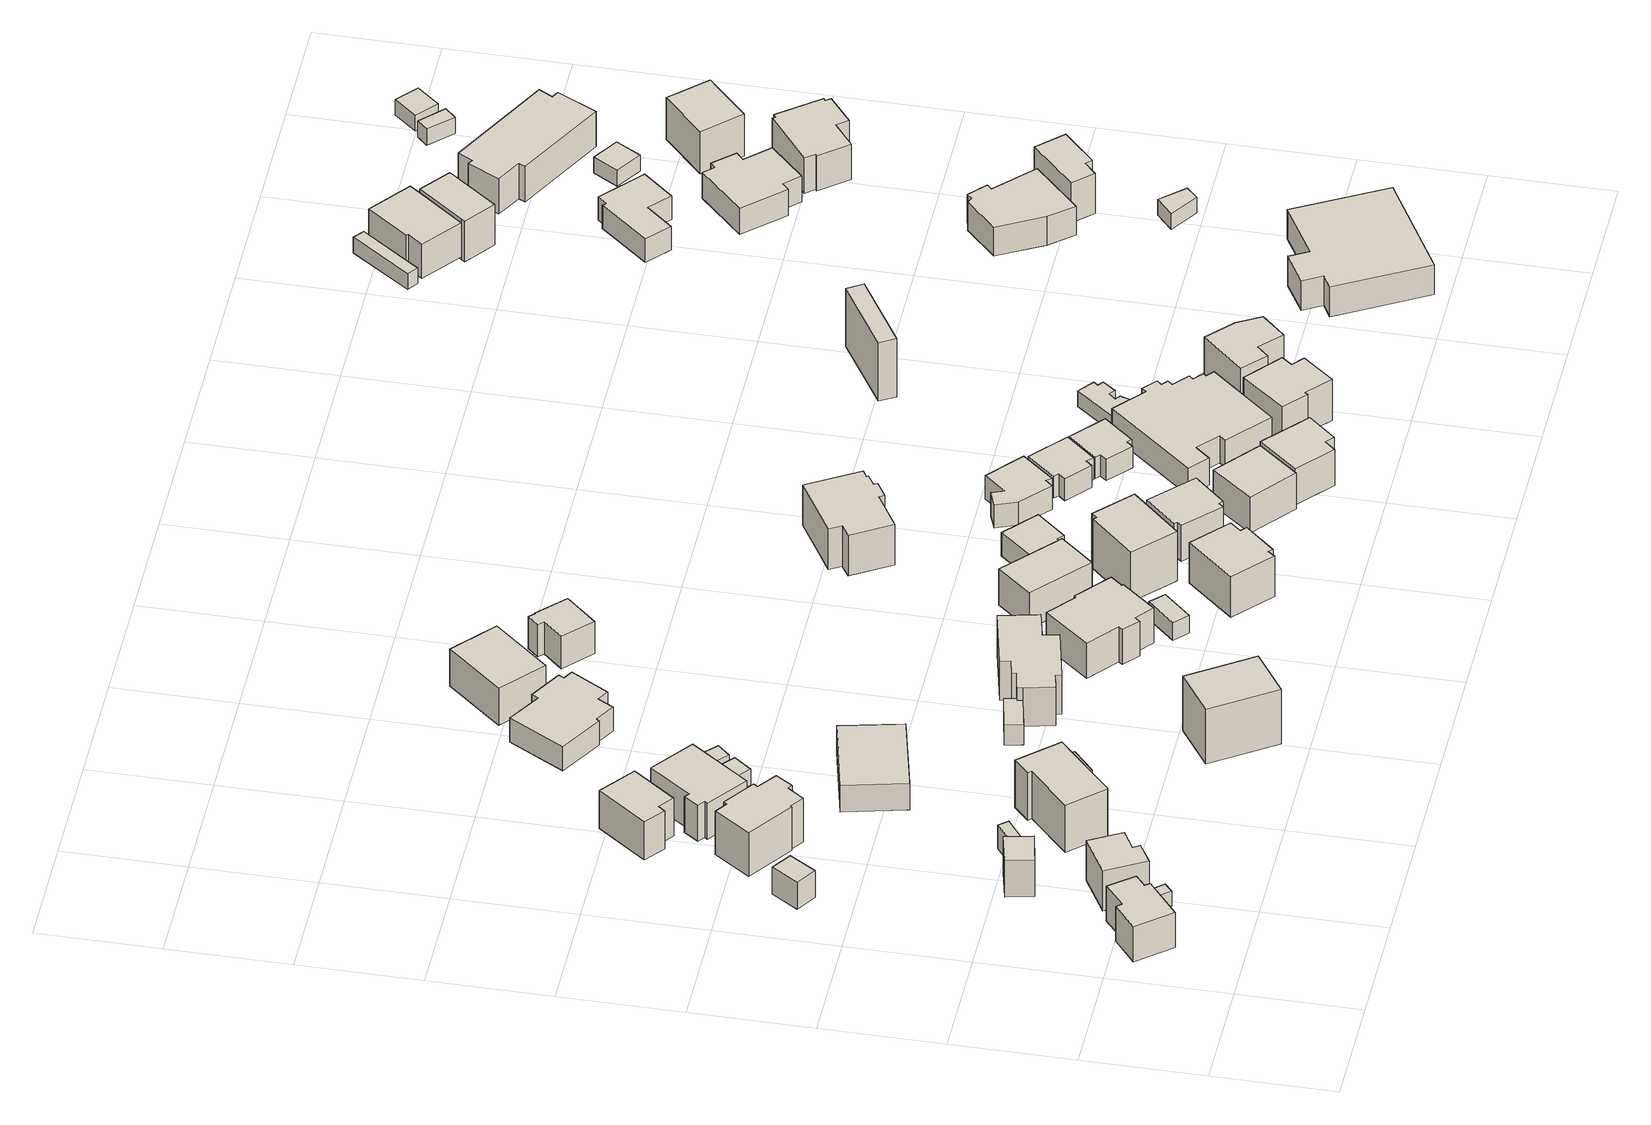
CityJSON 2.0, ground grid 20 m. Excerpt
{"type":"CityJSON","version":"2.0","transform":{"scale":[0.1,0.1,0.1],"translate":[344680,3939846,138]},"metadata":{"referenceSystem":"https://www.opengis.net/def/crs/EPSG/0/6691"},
"CityObjects":{
"building1":{"type":"Building","attributes":{"usage":"411","measuredHeight":7,"storeysAboveGround":2,"BuildingIDAttribute.prefecture":"14","BuildingIDAttribute.city":"14151","BuildingDetailAttribute.totalFloorArea":130.1,"BuildingDetailAttribute.buildingFootprintArea":65.05,"BuildingDetailAttribute.buildingStructureType":"610","BuildingDetailAttribute.buildingStructureOrgType":"2","BuildingDetailAttribute.orgUsage":"10","BuildingDetailAttribute.surveyYear":2015},"geometry":[{"type":"Solid","lod":"1","boundaries":[[[[0,1,2,3,4,5,6,7]],[[6,8,9,7]],[[5,10,8,6]],[[4,11,10,5]],[[3,12,11,4]],[[2,13,12,3]],[[1,14,13,2]],[[0,15,14,1]],[[7,9,15,0]],[[8,10,11,12,13,14,15,9]]]]}]},
"building2":{"type":"Building","attributes":{"BuildingIDAttribute.prefecture":"14","BuildingIDAttribute.city":"14151","BuildingDetailAttribute.surveyYear":2015},"geometry":[{"type":"Solid","lod":"1","boundaries":[[[[16,17,18,19]],[[18,20,21,19]],[[17,22,20,18]],[[16,23,22,17]],[[19,21,23,16]],[[20,22,23,21]]]]}]},
"building3":{"type":"Building","attributes":{"usage":"411","measuredHeight":8.3,"storeysAboveGround":2,"BuildingIDAttribute.prefecture":"14","BuildingIDAttribute.city":"14151","BuildingDetailAttribute.totalFloorArea":86.31,"BuildingDetailAttribute.buildingFootprintArea":43.15,"BuildingDetailAttribute.buildingStructureType":"601","BuildingDetailAttribute.buildingStructureOrgType":"1","BuildingDetailAttribute.orgUsage":"10","BuildingDetailAttribute.surveyYear":2015},"geometry":[{"type":"Solid","lod":"1","boundaries":[[[[24,25,26,27,28,29]],[[28,30,31,29]],[[27,32,30,28]],[[26,33,32,27]],[[25,34,33,26]],[[24,35,34,25]],[[29,31,35,24]],[[30,32,33,34,35,31]]]]}]},
"building4":{"type":"Building","attributes":{"measuredHeight":5.5,"BuildingIDAttribute.prefecture":"14","BuildingIDAttribute.city":"14151","BuildingDetailAttribute.surveyYear":2015},"geometry":[{"type":"Solid","lod":"1","boundaries":[[[[36,37,38,39]],[[38,40,41,39]],[[37,42,40,38]],[[36,43,42,37]],[[39,41,43,36]],[[40,42,43,41]]]]}]},
"building5":{"type":"Building","attributes":{"measuredHeight":7.5,"BuildingIDAttribute.prefecture":"14","BuildingIDAttribute.city":"14151","BuildingDetailAttribute.surveyYear":2015},"geometry":[{"type":"Solid","lod":"1","boundaries":[[[[44,45,46,47]],[[46,48,49,47]],[[45,50,48,46]],[[44,51,50,45]],[[47,49,51,44]],[[48,50,51,49]]]]}]},
"building6":{"type":"Building","attributes":{"measuredHeight":3.3,"BuildingIDAttribute.prefecture":"14","BuildingIDAttribute.city":"14151","BuildingDetailAttribute.surveyYear":2015},"geometry":[{"type":"Solid","lod":"1","boundaries":[[[[52,53,54,55]],[[54,56,57,55]],[[53,58,56,54]],[[52,59,58,53]],[[55,57,59,52]],[[56,58,59,57]]]]}]},
"building7":{"type":"Building","attributes":{"measuredHeight":5.4,"BuildingIDAttribute.prefecture":"14","BuildingIDAttribute.city":"14151","BuildingDetailAttribute.surveyYear":2015},"geometry":[{"type":"Solid","lod":"1","boundaries":[[[[60,61,62,63]],[[62,64,65,63]],[[61,66,64,62]],[[60,67,66,61]],[[63,65,67,60]],[[64,66,67,65]]]]}]},
"building8":{"type":"Building","attributes":{"usage":"411","measuredHeight":9.2,"storeysAboveGround":2,"BuildingIDAttribute.prefecture":"14","BuildingIDAttribute.city":"14151","BuildingDetailAttribute.totalFloorArea":153.4,"BuildingDetailAttribute.buildingFootprintArea":76.7,"BuildingDetailAttribute.buildingStructureType":"601","BuildingDetailAttribute.buildingStructureOrgType":"1","BuildingDetailAttribute.orgUsage":"10","BuildingDetailAttribute.surveyYear":2015},"geometry":[{"type":"Solid","lod":"1","boundaries":[[[[68,69,70,71,72,73,74,75,76,77,78,79]],[[78,80,81,79]],[[77,82,80,78]],[[76,83,82,77]],[[75,84,83,76]],[[74,85,84,75]],[[73,86,85,74]],[[72,87,86,73]],[[71,88,87,72]],[[70,89,88,71]],[[69,90,89,70]],[[68,91,90,69]],[[79,81,91,68]],[[80,82,83,84,85,86,87,88,89,90,91,81]]]]}]},
"building9":{"type":"Building","attributes":{"usage":"411","measuredHeight":8.4,"storeysAboveGround":2,"BuildingIDAttribute.prefecture":"14","BuildingIDAttribute.city":"14151","BuildingDetailAttribute.totalFloorArea":113.93,"BuildingDetailAttribute.buildingFootprintArea":56.97,"BuildingDetailAttribute.buildingStructureType":"601","BuildingDetailAttribute.buildingStructureOrgType":"1","BuildingDetailAttribute.orgUsage":"10","BuildingDetailAttribute.surveyYear":2015},"geometry":[{"type":"Solid","lod":"1","boundaries":[[[[92,93,94,95,96,97]],[[96,98,99,97]],[[95,100,98,96]],[[94,101,100,95]],[[93,102,101,94]],[[92,103,102,93]],[[97,99,103,92]],[[98,100,101,102,103,99]]]]}]},
"building10":{"type":"Building","attributes":{"usage":"411","measuredHeight":10.2,"storeysAboveGround":2,"BuildingIDAttribute.prefecture":"14","BuildingIDAttribute.city":"14151","BuildingDetailAttribute.totalFloorArea":171.89,"BuildingDetailAttribute.buildingFootprintArea":85.95,"BuildingDetailAttribute.buildingStructureType":"601","BuildingDetailAttribute.buildingStructureOrgType":"1","BuildingDetailAttribute.orgUsage":"10","BuildingDetailAttribute.surveyYear":2015},"geometry":[{"type":"Solid","lod":"1","boundaries":[[[[104,105,106,107,108,109,110]],[[109,111,112,110]],[[108,113,111,109]],[[107,114,113,108]],[[106,115,114,107]],[[105,116,115,106]],[[104,117,116,105]],[[110,112,117,104]],[[111,113,114,115,116,117,112]]]]}]},
"building11":{"type":"Building","attributes":{"usage":"411","measuredHeight":7.4,"storeysAboveGround":2,"BuildingIDAttribute.prefecture":"14","BuildingIDAttribute.city":"14151","BuildingDetailAttribute.totalFloorArea":175.95,"BuildingDetailAttribute.buildingFootprintArea":87.97,"BuildingDetailAttribute.buildingStructureType":"601","BuildingDetailAttribute.buildingStructureOrgType":"1","BuildingDetailAttribute.orgUsage":"10","BuildingDetailAttribute.surveyYear":2015},"geometry":[{"type":"Solid","lod":"1","boundaries":[[[[118,119,120,121,122,123,124,125]],[[124,126,127,125]],[[123,128,126,124]],[[122,129,128,123]],[[121,130,129,122]],[[120,131,130,121]],[[119,132,131,120]],[[118,133,132,119]],[[125,127,133,118]],[[126,128,129,130,131,132,133,127]]]]}]},
"building12":{"type":"Building","attributes":{"measuredHeight":6.6,"BuildingIDAttribute.prefecture":"14","BuildingIDAttribute.city":"14151","BuildingDetailAttribute.surveyYear":2015},"geometry":[{"type":"Solid","lod":"1","boundaries":[[[[134,135,136,137]],[[136,138,139,137]],[[135,140,138,136]],[[134,141,140,135]],[[137,139,141,134]],[[138,140,141,139]]]]}]},
"building13":{"type":"Building","attributes":{"measuredHeight":5.4,"BuildingIDAttribute.prefecture":"14","BuildingIDAttribute.city":"14151","BuildingDetailAttribute.surveyYear":2015},"geometry":[{"type":"Solid","lod":"1","boundaries":[[[[142,143,144,145]],[[144,146,147,145]],[[143,148,146,144]],[[142,149,148,143]],[[145,147,149,142]],[[146,148,149,147]]]]}]},
"building14":{"type":"Building","attributes":{"BuildingIDAttribute.prefecture":"14","BuildingIDAttribute.city":"14151","BuildingDetailAttribute.surveyYear":2015},"geometry":[{"type":"Solid","lod":"1","boundaries":[[[[150,151,152,153]],[[152,154,155,153]],[[151,156,154,152]],[[150,157,156,151]],[[153,155,157,150]],[[154,156,157,155]]]]}]},
"building15":{"type":"Building","attributes":{"measuredHeight":3.9,"BuildingIDAttribute.prefecture":"14","BuildingIDAttribute.city":"14151","BuildingDetailAttribute.surveyYear":2015},"geometry":[{"type":"Solid","lod":"1","boundaries":[[[[158,159,160,161]],[[160,162,163,161]],[[159,164,162,160]],[[158,165,164,159]],[[161,163,165,158]],[[162,164,165,163]]]]}]},
"building16":{"type":"Building","attributes":{"usage":"411","measuredHeight":11.4,"storeysAboveGround":2,"BuildingIDAttribute.prefecture":"14","BuildingIDAttribute.city":"14151","BuildingDetailAttribute.totalFloorArea":180.68,"BuildingDetailAttribute.buildingFootprintArea":90.34,"BuildingDetailAttribute.buildingStructureType":"601","BuildingDetailAttribute.buildingStructureOrgType":"1","BuildingDetailAttribute.orgUsage":"10","BuildingDetailAttribute.surveyYear":2015},"geometry":[{"type":"Solid","lod":"1","boundaries":[[[[166,167,168,169]],[[168,170,171,169]],[[167,172,170,168]],[[166,173,172,167]],[[169,171,173,166]],[[170,172,173,171]]]]}]},
"building17":{"type":"Building","attributes":{"usage":"411","measuredHeight":4,"storeysAboveGround":2,"BuildingIDAttribute.prefecture":"14","BuildingIDAttribute.city":"14151","BuildingDetailAttribute.totalFloorArea":29.21,"BuildingDetailAttribute.buildingFootprintArea":14.6,"BuildingDetailAttribute.buildingStructureType":"601","BuildingDetailAttribute.buildingStructureOrgType":"1","BuildingDetailAttribute.orgUsage":"10","BuildingDetailAttribute.surveyYear":2015},"geometry":[{"type":"Solid","lod":"1","boundaries":[[[[174,175,176,177,178,179]],[[178,180,181,179]],[[177,182,180,178]],[[176,183,182,177]],[[175,184,183,176]],[[174,185,184,175]],[[179,181,185,174]],[[180,182,183,184,185,181]]]]}]},
"building18":{"type":"Building","attributes":{"usage":"411","measuredHeight":6,"storeysAboveGround":1,"BuildingIDAttribute.prefecture":"14","BuildingIDAttribute.city":"14151","BuildingDetailAttribute.totalFloorArea":150.31,"BuildingDetailAttribute.buildingFootprintArea":150.31,"BuildingDetailAttribute.buildingStructureType":"601","BuildingDetailAttribute.buildingStructureOrgType":"1","BuildingDetailAttribute.orgUsage":"10","BuildingDetailAttribute.surveyYear":2015},"geometry":[{"type":"Solid","lod":"1","boundaries":[[[[186,187,188,189,190,191,192,193,194,195,196,197]],[[196,198,199,197]],[[195,200,198,196]],[[194,201,200,195]],[[193,202,201,194]],[[192,203,202,193]],[[191,204,203,192]],[[190,205,204,191]],[[189,206,205,190]],[[188,207,206,189]],[[187,208,207,188]],[[186,209,208,187]],[[197,199,209,186]],[[198,200,201,202,203,204,205,206,207,208,209,199]]]]}]},
"building19":{"type":"Building","attributes":{"usage":"411","measuredHeight":9.5,"storeysAboveGround":2,"BuildingIDAttribute.prefecture":"14","BuildingIDAttribute.city":"14151","BuildingDetailAttribute.totalFloorArea":223.6,"BuildingDetailAttribute.buildingFootprintArea":111.8,"BuildingDetailAttribute.buildingStructureType":"601","BuildingDetailAttribute.buildingStructureOrgType":"1","BuildingDetailAttribute.orgUsage":"10","BuildingDetailAttribute.surveyYear":2015},"geometry":[{"type":"Solid","lod":"1","boundaries":[[[[210,211,212,213,214,215,216,217,218,219,220,221,222,223]],[[222,224,225,223]],[[221,226,224,222]],[[220,227,226,221]],[[219,228,227,220]],[[218,229,228,219]],[[217,230,229,218]],[[216,231,230,217]],[[215,232,231,216]],[[214,233,232,215]],[[213,234,233,214]],[[212,235,234,213]],[[211,236,235,212]],[[210,237,236,211]],[[223,225,237,210]],[[224,226,227,228,229,230,231,232,233,234,235,236,237,225]]]]}]},
"building20":{"type":"Building","attributes":{"usage":"411","measuredHeight":8.5,"storeysAboveGround":2,"BuildingIDAttribute.prefecture":"14","BuildingIDAttribute.city":"14151","BuildingDetailAttribute.totalFloorArea":181.63,"BuildingDetailAttribute.buildingFootprintArea":90.81,"BuildingDetailAttribute.buildingStructureType":"601","BuildingDetailAttribute.buildingStructureOrgType":"1","BuildingDetailAttribute.orgUsage":"10","BuildingDetailAttribute.surveyYear":2015},"geometry":[{"type":"Solid","lod":"1","boundaries":[[[[238,239,240,241]],[[240,242,243,241]],[[239,244,242,240]],[[238,245,244,239]],[[241,243,245,238]],[[242,244,245,243]]]]}]},
"building21":{"type":"Building","attributes":{"usage":"411","measuredHeight":8,"storeysAboveGround":2,"BuildingIDAttribute.prefecture":"14","BuildingIDAttribute.city":"14151","BuildingDetailAttribute.totalFloorArea":221.72,"BuildingDetailAttribute.buildingFootprintArea":110.86,"BuildingDetailAttribute.buildingStructureType":"601","BuildingDetailAttribute.buildingStructureOrgType":"1","BuildingDetailAttribute.orgUsage":"10","BuildingDetailAttribute.surveyYear":2015},"geometry":[{"type":"Solid","lod":"1","boundaries":[[[[246,247,248,249,250,251,252,253,254,255,256,257]],[[256,258,259,257]],[[255,260,258,256]],[[254,261,260,255]],[[253,262,261,254]],[[252,263,262,253]],[[251,264,263,252]],[[250,265,264,251]],[[249,266,265,250]],[[248,267,266,249]],[[247,268,267,248]],[[246,269,268,247]],[[257,259,269,246]],[[258,260,261,262,263,264,265,266,267,268,269,259]]]]}]},
"building22":{"type":"Building","attributes":{"usage":"413","measuredHeight":3.7,"storeysAboveGround":1,"BuildingIDAttribute.prefecture":"14","BuildingIDAttribute.city":"14151","BuildingDetailAttribute.totalFloorArea":18.71,"BuildingDetailAttribute.buildingFootprintArea":18.71,"BuildingDetailAttribute.buildingStructureType":"610","BuildingDetailAttribute.buildingStructureOrgType":"2","BuildingDetailAttribute.orgUsage":"30","BuildingDetailAttribute.surveyYear":2015},"geometry":[{"type":"Solid","lod":"1","boundaries":[[[[270,271,272,273]],[[272,274,275,273]],[[271,276,274,272]],[[270,277,276,271]],[[273,275,277,270]],[[274,276,277,275]]]]}]},
"building23":{"type":"Building","attributes":{"usage":"411","measuredHeight":7.2,"storeysAboveGround":2,"BuildingIDAttribute.prefecture":"14","BuildingIDAttribute.city":"14151","BuildingDetailAttribute.totalFloorArea":76.38,"BuildingDetailAttribute.buildingFootprintArea":38.19,"BuildingDetailAttribute.buildingStructureType":"601","BuildingDetailAttribute.buildingStructureOrgType":"1","BuildingDetailAttribute.orgUsage":"10","BuildingDetailAttribute.surveyYear":2015},"geometry":[{"type":"Solid","lod":"1","boundaries":[[[[278,279,280,281,282,283,284,285]],[[284,286,287,285]],[[283,288,286,284]],[[282,289,288,283]],[[281,290,289,282]],[[280,291,290,281]],[[279,292,291,280]],[[278,293,292,279]],[[285,287,293,278]],[[286,288,289,290,291,292,293,287]]]]}]},
"building24":{"type":"Building","attributes":{"usage":"411","measuredHeight":8,"storeysAboveGround":2,"BuildingIDAttribute.prefecture":"14","BuildingIDAttribute.city":"14151","BuildingDetailAttribute.totalFloorArea":148.99,"BuildingDetailAttribute.buildingFootprintArea":74.49,"BuildingDetailAttribute.buildingStructureType":"601","BuildingDetailAttribute.buildingStructureOrgType":"1","BuildingDetailAttribute.orgUsage":"10","BuildingDetailAttribute.surveyYear":2015},"geometry":[{"type":"Solid","lod":"1","boundaries":[[[[294,295,296,297]],[[296,298,299,297]],[[295,300,298,296]],[[294,301,300,295]],[[297,299,301,294]],[[298,300,301,299]]]]}]},
"building25":{"type":"Building","attributes":{"usage":"411","measuredHeight":8,"storeysAboveGround":2,"BuildingIDAttribute.prefecture":"14","BuildingIDAttribute.city":"14151","BuildingDetailAttribute.totalFloorArea":150.22,"BuildingDetailAttribute.buildingFootprintArea":75.11,"BuildingDetailAttribute.buildingStructureType":"601","BuildingDetailAttribute.buildingStructureOrgType":"1","BuildingDetailAttribute.orgUsage":"10","BuildingDetailAttribute.surveyYear":2015},"geometry":[{"type":"Solid","lod":"1","boundaries":[[[[302,303,304,305,306,307,308,309]],[[308,310,311,309]],[[307,312,310,308]],[[306,313,312,307]],[[305,314,313,306]],[[304,315,314,305]],[[303,316,315,304]],[[302,317,316,303]],[[309,311,317,302]],[[310,312,313,314,315,316,317,311]]]]}]},
"building26":{"type":"Building","attributes":{"usage":"413","measuredHeight":11.3,"storeysAboveGround":2,"BuildingIDAttribute.prefecture":"14","BuildingIDAttribute.city":"14151","BuildingDetailAttribute.totalFloorArea":215.16,"BuildingDetailAttribute.buildingFootprintArea":107.58,"BuildingDetailAttribute.buildingStructureType":"601","BuildingDetailAttribute.buildingStructureOrgType":"1","BuildingDetailAttribute.orgUsage":"30","BuildingDetailAttribute.surveyYear":2015},"geometry":[{"type":"Solid","lod":"1","boundaries":[[[[318,319,320,321,322,323]],[[322,324,325,323]],[[321,326,324,322]],[[320,327,326,321]],[[319,328,327,320]],[[318,329,328,319]],[[323,325,329,318]],[[324,326,327,328,329,325]]]]}]},
"building27":{"type":"Building","attributes":{"usage":"411","measuredHeight":5.3,"storeysAboveGround":1,"BuildingIDAttribute.prefecture":"14","BuildingIDAttribute.city":"14151","BuildingDetailAttribute.totalFloorArea":52.86,"BuildingDetailAttribute.buildingFootprintArea":52.86,"BuildingDetailAttribute.buildingStructureType":"601","BuildingDetailAttribute.buildingStructureOrgType":"1","BuildingDetailAttribute.orgUsage":"10","BuildingDetailAttribute.surveyYear":2015},"geometry":[{"type":"Solid","lod":"1","boundaries":[[[[330,331,332,333,334,335]],[[334,336,337,335]],[[333,338,336,334]],[[332,339,338,333]],[[331,340,339,332]],[[330,341,340,331]],[[335,337,341,330]],[[336,338,339,340,341,337]]]]}]},
"building28":{"type":"Building","attributes":{"usage":"411","measuredHeight":7.9,"storeysAboveGround":2,"BuildingIDAttribute.prefecture":"14","BuildingIDAttribute.city":"14151","BuildingDetailAttribute.totalFloorArea":121.64,"BuildingDetailAttribute.buildingFootprintArea":60.82,"BuildingDetailAttribute.buildingStructureType":"601","BuildingDetailAttribute.buildingStructureOrgType":"1","BuildingDetailAttribute.orgUsage":"10","BuildingDetailAttribute.surveyYear":2015},"geometry":[{"type":"Solid","lod":"1","boundaries":[[[[342,343,344,345,346,347,348,349]],[[348,350,351,349]],[[347,352,350,348]],[[346,353,352,347]],[[345,354,353,346]],[[344,355,354,345]],[[343,356,355,344]],[[342,357,356,343]],[[349,351,357,342]],[[350,352,353,354,355,356,357,351]]]]}]},
"building29":{"type":"Building","attributes":{"usage":"411","measuredHeight":8.9,"storeysAboveGround":2,"BuildingIDAttribute.prefecture":"14","BuildingIDAttribute.city":"14151","BuildingDetailAttribute.totalFloorArea":223.49,"BuildingDetailAttribute.buildingFootprintArea":111.75,"BuildingDetailAttribute.buildingStructureType":"601","BuildingDetailAttribute.buildingStructureOrgType":"1","BuildingDetailAttribute.orgUsage":"10","BuildingDetailAttribute.surveyYear":2015},"geometry":[{"type":"Solid","lod":"1","boundaries":[[[[358,359,360,361,362,363,364,365,366,367,368,369]],[[368,370,371,369]],[[367,372,370,368]],[[366,373,372,367]],[[365,374,373,366]],[[364,375,374,365]],[[363,376,375,364]],[[362,377,376,363]],[[361,378,377,362]],[[360,379,378,361]],[[359,380,379,360]],[[358,381,380,359]],[[369,371,381,358]],[[370,372,373,374,375,376,377,378,379,380,381,371]]]]}]},
"building30":{"type":"Building","attributes":{"usage":"411","measuredHeight":7.2,"storeysAboveGround":2,"BuildingIDAttribute.prefecture":"14","BuildingIDAttribute.city":"14151","BuildingDetailAttribute.totalFloorArea":166.63,"BuildingDetailAttribute.buildingFootprintArea":83.32,"BuildingDetailAttribute.buildingStructureType":"601","BuildingDetailAttribute.buildingStructureOrgType":"1","BuildingDetailAttribute.orgUsage":"10","BuildingDetailAttribute.surveyYear":2015},"geometry":[{"type":"Solid","lod":"1","boundaries":[[[[382,383,384,385]],[[384,386,387,385]],[[383,388,386,384]],[[382,389,388,383]],[[385,387,389,382]],[[386,388,389,387]]]]}]},
"building31":{"type":"Building","attributes":{"usage":"411","measuredHeight":5.7,"storeysAboveGround":1,"BuildingIDAttribute.prefecture":"14","BuildingIDAttribute.city":"14151","BuildingDetailAttribute.totalFloorArea":68.06,"BuildingDetailAttribute.buildingFootprintArea":68.06,"BuildingDetailAttribute.buildingStructureType":"601","BuildingDetailAttribute.buildingStructureOrgType":"1","BuildingDetailAttribute.orgUsage":"10","BuildingDetailAttribute.surveyYear":2015},"geometry":[{"type":"Solid","lod":"1","boundaries":[[[[390,391,392,393,394,395,396,397,398]],[[397,399,400,398]],[[396,401,399,397]],[[395,402,401,396]],[[394,403,402,395]],[[393,404,403,394]],[[392,405,404,393]],[[391,406,405,392]],[[390,407,406,391]],[[398,400,407,390]],[[399,401,402,403,404,405,406,407,400]]]]}]},
"building32":{"type":"Building","attributes":{"usage":"411","measuredHeight":8.3,"storeysAboveGround":2,"BuildingIDAttribute.prefecture":"14","BuildingIDAttribute.city":"14151","BuildingDetailAttribute.totalFloorArea":124.74,"BuildingDetailAttribute.buildingFootprintArea":62.37,"BuildingDetailAttribute.buildingStructureType":"601","BuildingDetailAttribute.buildingStructureOrgType":"1","BuildingDetailAttribute.orgUsage":"10","BuildingDetailAttribute.surveyYear":2015},"geometry":[{"type":"Solid","lod":"1","boundaries":[[[[408,409,410,411,412,413]],[[412,414,415,413]],[[411,416,414,412]],[[410,417,416,411]],[[409,418,417,410]],[[408,419,418,409]],[[413,415,419,408]],[[414,416,417,418,419,415]]]]}]},
"building33":{"type":"Building","attributes":{"usage":"411","measuredHeight":5,"storeysAboveGround":1,"BuildingIDAttribute.prefecture":"14","BuildingIDAttribute.city":"14151","BuildingDetailAttribute.totalFloorArea":54.01,"BuildingDetailAttribute.buildingFootprintArea":54.01,"BuildingDetailAttribute.buildingStructureType":"601","BuildingDetailAttribute.buildingStructureOrgType":"1","BuildingDetailAttribute.orgUsage":"10","BuildingDetailAttribute.surveyYear":2015},"geometry":[{"type":"Solid","lod":"1","boundaries":[[[[420,421,422,423,424,425,426,427]],[[426,428,429,427]],[[425,430,428,426]],[[424,431,430,425]],[[423,432,431,424]],[[422,433,432,423]],[[421,434,433,422]],[[420,435,434,421]],[[427,429,435,420]],[[428,430,431,432,433,434,435,429]]]]}]},
"building34":{"type":"Building","attributes":{"usage":"411","measuredHeight":4.9,"storeysAboveGround":1,"BuildingIDAttribute.prefecture":"14","BuildingIDAttribute.city":"14151","BuildingDetailAttribute.totalFloorArea":51.57,"BuildingDetailAttribute.buildingFootprintArea":51.57,"BuildingDetailAttribute.buildingStructureType":"601","BuildingDetailAttribute.buildingStructureOrgType":"1","BuildingDetailAttribute.orgUsage":"10","BuildingDetailAttribute.surveyYear":2015},"geometry":[{"type":"Solid","lod":"1","boundaries":[[[[436,437,438,439,440,441,442,443]],[[442,444,445,443]],[[441,446,444,442]],[[440,447,446,441]],[[439,448,447,440]],[[438,449,448,439]],[[437,450,449,438]],[[436,451,450,437]],[[443,445,451,436]],[[444,446,447,448,449,450,451,445]]]]}]},
"building35":{"type":"Building","attributes":{"usage":"413","measuredHeight":7.1,"storeysAboveGround":1,"BuildingIDAttribute.prefecture":"14","BuildingIDAttribute.city":"14151","BuildingDetailAttribute.totalFloorArea":284.06,"BuildingDetailAttribute.buildingFootprintArea":284.06,"BuildingDetailAttribute.buildingStructureType":"601","BuildingDetailAttribute.buildingStructureOrgType":"1","BuildingDetailAttribute.orgUsage":"30","BuildingDetailAttribute.surveyYear":2015},"geometry":[{"type":"Solid","lod":"1","boundaries":[[[[452,453,454,455,456,457,458,459,460,461,462,463,464,465,466,467,468,469]],[[468,470,471,469]],[[467,472,470,468]],[[466,473,472,467]],[[465,474,473,466]],[[464,475,474,465]],[[463,476,475,464]],[[462,477,476,463]],[[461,478,477,462]],[[460,479,478,461]],[[459,480,479,460]],[[458,481,480,459]],[[457,482,481,458]],[[456,483,482,457]],[[455,484,483,456]],[[454,485,484,455]],[[453,486,485,454]],[[452,487,486,453]],[[469,471,487,452]],[[470,472,473,474,475,476,477,478,479,480,481,482,483,484,485,486,487,471]]]]}]},
"building36":{"type":"Building","attributes":{"usage":"411","measuredHeight":8.7,"storeysAboveGround":2,"BuildingIDAttribute.prefecture":"14","BuildingIDAttribute.city":"14151","BuildingDetailAttribute.totalFloorArea":142.96,"BuildingDetailAttribute.buildingFootprintArea":71.48,"BuildingDetailAttribute.buildingStructureType":"601","BuildingDetailAttribute.buildingStructureOrgType":"1","BuildingDetailAttribute.orgUsage":"10","BuildingDetailAttribute.surveyYear":2015},"geometry":[{"type":"Solid","lod":"1","boundaries":[[[[488,489,490,491,492,493,494,495]],[[494,496,497,495]],[[493,498,496,494]],[[492,499,498,493]],[[491,500,499,492]],[[490,501,500,491]],[[489,502,501,490]],[[488,503,502,489]],[[495,497,503,488]],[[496,498,499,500,501,502,503,497]]]]}]},
"building37":{"type":"Building","attributes":{"usage":"411","storeysAboveGround":1,"BuildingIDAttribute.prefecture":"14","BuildingIDAttribute.city":"14151","BuildingDetailAttribute.totalFloorArea":33.33,"BuildingDetailAttribute.buildingFootprintArea":33.33,"BuildingDetailAttribute.buildingStructureType":"601","BuildingDetailAttribute.buildingStructureOrgType":"1","BuildingDetailAttribute.orgUsage":"10","BuildingDetailAttribute.surveyYear":2015},"geometry":[{"type":"Solid","lod":"1","boundaries":[[[[504,505,506,507,508,509,510,511,512,513]],[[512,514,515,513]],[[511,516,514,512]],[[510,517,516,511]],[[509,518,517,510]],[[508,519,518,509]],[[507,520,519,508]],[[506,521,520,507]],[[505,522,521,506]],[[504,523,522,505]],[[513,515,523,504]],[[514,516,517,518,519,520,521,522,523,515]]]]}]},
"building38":{"type":"Building","attributes":{"usage":"411","measuredHeight":9.4,"storeysAboveGround":2,"BuildingIDAttribute.prefecture":"14","BuildingIDAttribute.city":"14151","BuildingDetailAttribute.totalFloorArea":134.18,"BuildingDetailAttribute.buildingFootprintArea":67.09,"BuildingDetailAttribute.buildingStructureType":"601","BuildingDetailAttribute.buildingStructureOrgType":"1","BuildingDetailAttribute.orgUsage":"10","BuildingDetailAttribute.surveyYear":2015},"geometry":[{"type":"Solid","lod":"1","boundaries":[[[[524,525,526,527,528,529,530]],[[529,531,532,530]],[[528,533,531,529]],[[527,534,533,528]],[[526,535,534,527]],[[525,536,535,526]],[[524,537,536,525]],[[530,532,537,524]],[[531,533,534,535,536,537,532]]]]}]},
"building39":{"type":"Building","attributes":{"measuredHeight":11.5,"BuildingIDAttribute.prefecture":"14","BuildingIDAttribute.city":"14151","BuildingDetailAttribute.surveyYear":2015},"geometry":[{"type":"Solid","lod":"1","boundaries":[[[[538,539,540,541]],[[540,542,543,541]],[[539,544,542,540]],[[538,545,544,539]],[[541,543,545,538]],[[542,544,545,543]]]]}]},
"building40":{"type":"Building","attributes":{"usage":"422","measuredHeight":7,"storeysAboveGround":1,"BuildingIDAttribute.prefecture":"14","BuildingIDAttribute.city":"14151","BuildingDetailAttribute.totalFloorArea":351.34,"BuildingDetailAttribute.buildingFootprintArea":351.34,"BuildingDetailAttribute.buildingStructureType":"610","BuildingDetailAttribute.buildingStructureOrgType":"2","BuildingDetailAttribute.orgUsage":"137","BuildingDetailAttribute.surveyYear":2015},"geometry":[{"type":"Solid","lod":"1","boundaries":[[[[546,547,548,549,550,551,552,553]],[[552,554,555,553]],[[551,556,554,552]],[[550,557,556,551]],[[549,558,557,550]],[[548,559,558,549]],[[547,560,559,548]],[[546,561,560,547]],[[553,555,561,546]],[[554,556,557,558,559,560,561,555]]]]}]},
"building41":{"type":"Building","attributes":{"BuildingIDAttribute.prefecture":"14","BuildingIDAttribute.city":"14151","BuildingDetailAttribute.surveyYear":2015},"geometry":[{"type":"Solid","lod":"1","boundaries":[[[[562,563,564,565]],[[564,566,567,565]],[[563,568,566,564]],[[562,569,568,563]],[[565,567,569,562]],[[566,568,569,567]]]]}]},
"building42":{"type":"Building","attributes":{"usage":"411","measuredHeight":7.7,"storeysAboveGround":2,"BuildingIDAttribute.prefecture":"14","BuildingIDAttribute.city":"14151","BuildingDetailAttribute.totalFloorArea":218.85,"BuildingDetailAttribute.buildingFootprintArea":109.42,"BuildingDetailAttribute.buildingStructureType":"601","BuildingDetailAttribute.buildingStructureOrgType":"1","BuildingDetailAttribute.orgUsage":"10","BuildingDetailAttribute.surveyYear":2015},"geometry":[{"type":"Solid","lod":"1","boundaries":[[[[570,571,572,573,574,575,576,577,578]],[[577,579,580,578]],[[576,581,579,577]],[[575,582,581,576]],[[574,583,582,575]],[[573,584,583,574]],[[572,585,584,573]],[[571,586,585,572]],[[570,587,586,571]],[[578,580,587,570]],[[579,581,582,583,584,585,586,587,580]]]]}]},
"building43":{"type":"Building","attributes":{"usage":"413","storeysAboveGround":2,"BuildingIDAttribute.prefecture":"14","BuildingIDAttribute.city":"14151","BuildingDetailAttribute.totalFloorArea":29.77,"BuildingDetailAttribute.buildingFootprintArea":14.89,"BuildingDetailAttribute.buildingStructureType":"601","BuildingDetailAttribute.buildingStructureOrgType":"1","BuildingDetailAttribute.orgUsage":"30","BuildingDetailAttribute.surveyYear":2015},"geometry":[{"type":"Solid","lod":"1","boundaries":[[[[588,589,590,591]],[[590,592,593,591]],[[589,594,592,590]],[[588,595,594,589]],[[591,593,595,588]],[[592,594,595,593]]]]}]},
"building44":{"type":"Building","attributes":{"measuredHeight":7.5,"BuildingIDAttribute.prefecture":"14","BuildingIDAttribute.city":"14151","BuildingDetailAttribute.surveyYear":2015},"geometry":[{"type":"Solid","lod":"1","boundaries":[[[[596,597,598,599,600,601,602]],[[601,603,604,602]],[[600,605,603,601]],[[599,606,605,600]],[[598,607,606,599]],[[597,608,607,598]],[[596,609,608,597]],[[602,604,609,596]],[[603,605,606,607,608,609,604]]]]}]},
"building45":{"type":"Building","attributes":{"usage":"411","measuredHeight":5.8,"storeysAboveGround":1,"BuildingIDAttribute.prefecture":"14","BuildingIDAttribute.city":"14151","BuildingDetailAttribute.totalFloorArea":54.55,"BuildingDetailAttribute.buildingFootprintArea":54.55,"BuildingDetailAttribute.buildingStructureType":"601","BuildingDetailAttribute.buildingStructureOrgType":"1","BuildingDetailAttribute.orgUsage":"10","BuildingDetailAttribute.surveyYear":2015},"geometry":[{"type":"Solid","lod":"1","boundaries":[[[[610,611,612,613,614,615,616,617]],[[616,618,619,617]],[[615,620,618,616]],[[614,621,620,615]],[[613,622,621,614]],[[612,623,622,613]],[[611,624,623,612]],[[610,625,624,611]],[[617,619,625,610]],[[618,620,621,622,623,624,625,619]]]]}]},
"building46":{"type":"Building","attributes":{"usage":"402","measuredHeight":8.1,"storeysAboveGround":2,"BuildingIDAttribute.prefecture":"14","BuildingIDAttribute.city":"14151","BuildingDetailAttribute.totalFloorArea":104.95,"BuildingDetailAttribute.buildingFootprintArea":52.48,"BuildingDetailAttribute.buildingStructureType":"601","BuildingDetailAttribute.buildingStructureOrgType":"1","BuildingDetailAttribute.orgUsage":"73","BuildingDetailAttribute.surveyYear":2015},"geometry":[{"type":"Solid","lod":"1","boundaries":[[[[626,627,628,629,630]],[[629,631,632,630]],[[628,633,631,629]],[[627,634,633,628]],[[626,635,634,627]],[[630,632,635,626]],[[631,633,634,635,632]]]]}]},
"building47":{"type":"Building","attributes":{"usage":"411","measuredHeight":8.5,"storeysAboveGround":2,"BuildingIDAttribute.prefecture":"14","BuildingIDAttribute.city":"14151","BuildingDetailAttribute.totalFloorArea":72.12,"BuildingDetailAttribute.buildingFootprintArea":36.06,"BuildingDetailAttribute.buildingStructureType":"601","BuildingDetailAttribute.buildingStructureOrgType":"1","BuildingDetailAttribute.orgUsage":"10","BuildingDetailAttribute.surveyYear":2015},"geometry":[{"type":"Solid","lod":"1","boundaries":[[[[636,637,638,639,640,641]],[[640,642,643,641]],[[639,644,642,640]],[[638,645,644,639]],[[637,646,645,638]],[[636,647,646,637]],[[641,643,647,636]],[[642,644,645,646,647,643]]]]}]},
"building48":{"type":"Building","attributes":{"usage":"413","measuredHeight":6.4,"storeysAboveGround":1,"BuildingIDAttribute.prefecture":"14","BuildingIDAttribute.city":"14151","BuildingDetailAttribute.totalFloorArea":122.33,"BuildingDetailAttribute.buildingFootprintArea":122.33,"BuildingDetailAttribute.buildingStructureType":"601","BuildingDetailAttribute.buildingStructureOrgType":"1","BuildingDetailAttribute.orgUsage":"30","BuildingDetailAttribute.surveyYear":2015},"geometry":[{"type":"Solid","lod":"1","boundaries":[[[[648,649,650,651,652,653,654,655,656,657]],[[656,658,659,657]],[[655,660,658,656]],[[654,661,660,655]],[[653,662,661,654]],[[652,663,662,653]],[[651,664,663,652]],[[650,665,664,651]],[[649,666,665,650]],[[648,667,666,649]],[[657,659,667,648]],[[658,660,661,662,663,664,665,666,667,659]]]]}]},
"building49":{"type":"Building","attributes":{"usage":"411","measuredHeight":7.7,"storeysAboveGround":2,"BuildingIDAttribute.prefecture":"14","BuildingIDAttribute.city":"14151","BuildingDetailAttribute.totalFloorArea":175.51,"BuildingDetailAttribute.buildingFootprintArea":87.75,"BuildingDetailAttribute.buildingStructureType":"601","BuildingDetailAttribute.buildingStructureOrgType":"1","BuildingDetailAttribute.orgUsage":"10","BuildingDetailAttribute.surveyYear":2015},"geometry":[{"type":"Solid","lod":"1","boundaries":[[[[668,669,670,671,672,673,674,675,676,677,678,679]],[[678,680,681,679]],[[677,682,680,678]],[[676,683,682,677]],[[675,684,683,676]],[[674,685,684,675]],[[673,686,685,674]],[[672,687,686,673]],[[671,688,687,672]],[[670,689,688,671]],[[669,690,689,670]],[[668,691,690,669]],[[679,681,691,668]],[[680,682,683,684,685,686,687,688,689,690,691,681]]]]}]},
"building50":{"type":"Building","attributes":{"BuildingIDAttribute.prefecture":"14","BuildingIDAttribute.city":"14151","BuildingDetailAttribute.surveyYear":2015},"geometry":[{"type":"Solid","lod":"1","boundaries":[[[[692,693,694,695]],[[694,696,697,695]],[[693,698,696,694]],[[692,699,698,693]],[[695,697,699,692]],[[696,698,699,697]]]]}]},
"building51":{"type":"Building","attributes":{"usage":"411","measuredHeight":8.1,"storeysAboveGround":2,"BuildingIDAttribute.prefecture":"14","BuildingIDAttribute.city":"14151","BuildingDetailAttribute.totalFloorArea":340.87,"BuildingDetailAttribute.buildingFootprintArea":170.43,"BuildingDetailAttribute.buildingStructureType":"601","BuildingDetailAttribute.buildingStructureOrgType":"1","BuildingDetailAttribute.orgUsage":"10","BuildingDetailAttribute.surveyYear":2015},"geometry":[{"type":"Solid","lod":"1","boundaries":[[[[700,701,702,703,704,705,706,707,708,709]],[[708,710,711,709]],[[707,712,710,708]],[[706,713,712,707]],[[705,714,713,706]],[[704,715,714,705]],[[703,716,715,704]],[[702,717,716,703]],[[701,718,717,702]],[[700,719,718,701]],[[709,711,719,700]],[[710,712,713,714,715,716,717,718,719,711]]]]}]},
"building52":{"type":"Building","attributes":{"usage":"411","measuredHeight":9.9,"storeysAboveGround":2,"BuildingIDAttribute.prefecture":"14","BuildingIDAttribute.city":"14151","BuildingDetailAttribute.totalFloorArea":127.42,"BuildingDetailAttribute.buildingFootprintArea":63.71,"BuildingDetailAttribute.buildingStructureType":"601","BuildingDetailAttribute.buildingStructureOrgType":"1","BuildingDetailAttribute.orgUsage":"10","BuildingDetailAttribute.surveyYear":2015},"geometry":[{"type":"Solid","lod":"1","boundaries":[[[[720,721,722,723]],[[722,724,725,723]],[[721,726,724,722]],[[720,727,726,721]],[[723,725,727,720]],[[724,726,727,725]]]]}]},
"building53":{"type":"Building","attributes":{"usage":"411","measuredHeight":3.3,"storeysAboveGround":1,"BuildingIDAttribute.prefecture":"14","BuildingIDAttribute.city":"14151","BuildingDetailAttribute.totalFloorArea":12.58,"BuildingDetailAttribute.buildingFootprintArea":12.58,"BuildingDetailAttribute.buildingStructureType":"601","BuildingDetailAttribute.buildingStructureOrgType":"1","BuildingDetailAttribute.orgUsage":"10","BuildingDetailAttribute.surveyYear":2015},"geometry":[{"type":"Solid","lod":"1","boundaries":[[[[728,729,730,731]],[[730,732,733,731]],[[729,734,732,730]],[[728,735,734,729]],[[731,733,735,728]],[[732,734,735,733]]]]}]},
"building54":{"type":"Building","attributes":{"BuildingIDAttribute.prefecture":"14","BuildingIDAttribute.city":"14151","BuildingDetailAttribute.surveyYear":2015},"geometry":[{"type":"Solid","lod":"1","boundaries":[[[[736,737,738,739]],[[738,740,741,739]],[[737,742,740,738]],[[736,743,742,737]],[[739,741,743,736]],[[740,742,743,741]]]]}]}
},
"vertices":[
[61,102,33],[15,157,33],[59,193,33],[66,184,33],[104,216,33],[136,176,33],[117,160,33],[123,152,33],[117,160,100],[123,152,100],[136,176,100],[104,216,100],[66,184,100],[59,193,100],[15,157,100],[61,102,100],
[171,139,33],[156,126,33],[135,151,33],[149,164,33],[135,151,63],[149,164,63],[156,126,63],[171,139,63],
[190,263,36],[220,211,36],[187,192,36],[194,181,36],[159,161,36],[123,225,36],[159,161,113],[123,225,113],[194,181,113],[187,192,113],[220,211,113],[190,263,113],
[62,691,67],[34,648,67],[1,669,67],[30,713,67],[1,669,119],[30,713,119],[34,648,119],[62,691,119],
[174,387,44],[184,342,44],[127,330,44],[118,374,44],[127,330,114],[118,374,114],[184,342,114],[174,387,114],
[246,218,39],[234,233,39],[246,242,39],[257,227,39],[246,242,70],[257,227,70],[234,233,70],[246,218,70],
[222,405,50],[234,390,50],[190,357,50],[179,372,50],[190,357,96],[179,372,96],[234,390,96],[222,405,96],
[56,754,74],[98,813,74],[118,799,74],[122,805,74],[173,769,74],[168,762,74],[199,739,74],[180,711,74],[173,716,74],[153,689,74],[132,704,74],[130,702,74],[132,704,158],[130,702,158],[153,689,158],[173,716,158],[180,711,158],[199,739,158],[168,762,158],[173,769,158],[122,805,158],[118,799,158],[98,813,158],[56,754,158],
[106,992,91],[162,949,91],[109,879,91],[85,897,91],[76,886,91],[44,911,91],[76,886,164],[44,911,164],[85,897,164],[109,879,164],[162,949,164],[106,992,164],
[298,251,39],[297,251,39],[246,306,39],[316,371,39],[311,376,39],[338,401,39],[394,340,39],[338,401,130],[394,340,130],[311,376,130],[316,371,130],[246,306,130],[297,251,130],[298,251,130],
[188,782,81],[123,830,81],[127,835,81],[116,843,81],[133,867,81],[141,861,81],[191,930,81],[259,879,81],[191,930,150],[259,879,150],[141,861,150],[133,867,150],[116,843,150],[127,835,150],[123,830,150],[188,782,150],
[411,340,44],[423,326,44],[384,292,44],[372,305,44],[384,292,91],[372,305,91],[423,326,91],[411,340,91],
[379,682,70],[403,581,70],[264,548,70],[239,649,70],[264,548,121],[239,649,121],[403,581,121],[379,682,121],
[287,820,81],[264,791,81],[244,807,81],[268,836,81],[244,807,111],[268,836,111],[264,791,111],[287,820,111],
[303,848,81],[284,828,81],[263,847,81],[283,867,81],[263,847,117],[283,867,117],[284,828,117],[303,848,117],
[497,140,37],[569,189,37],[638,87,37],[566,38,37],[638,87,142],[566,38,142],[569,189,142],[497,140,142],
[508,451,68],[512,432,68],[507,430,68],[509,422,68],[452,410,68],[446,438,68],[452,410,107],[446,438,107],[509,422,107],[507,430,107],[512,432,107],[508,451,107],
[284,1164,91],[339,1131,91],[345,1142,91],[399,1111,91],[394,1102,91],[410,1093,91],[373,1031,91],[354,1042,91],[339,1016,91],[306,1035,91],[302,1030,91],[231,1072,91],[302,1030,137],[231,1072,137],[306,1035,137],[339,1016,137],[354,1042,137],[373,1031,137],[410,1093,137],[394,1102,137],[399,1111,137],[345,1142,137],[339,1131,137],[284,1164,137],
[672,493,57],[687,429,57],[639,418,57],[645,392,57],[549,370,57],[547,380,57],[520,374,57],[509,422,57],[507,430,57],[512,432,57],[541,438,57],[540,445,57],[568,451,57],[564,468,57],[568,451,131],[564,468,131],[540,445,131],[541,438,131],[512,432,131],[507,430,131],[509,422,131],[520,374,131],[547,380,131],[549,370,131],[645,392,131],[639,418,131],[687,429,131],[672,493,131],
[384,1128,94],[316,1187,94],[395,1277,94],[463,1218,94],[395,1277,165],[463,1218,165],[316,1187,165],[384,1128,165],
[686,421,70],[730,384,70],[733,387,70],[788,341,70],[772,322,70],[774,320,70],[727,264,70],[699,287,70],[692,279,70],[667,301,70],[672,307,70],[624,347,70],[672,307,137],[624,347,137],[667,301,137],[692,279,137],[699,287,137],[727,264,137],[774,320,137],[772,322,137],[788,341,137],[733,387,137],[730,384,137],[686,421,137],
[803,261,70],[760,216,70],[738,237,70],[781,282,70],[738,237,104],[781,282,104],[760,216,104],[803,261,104],
[517,1079,90],[472,1121,90],[502,1153,90],[493,1161,90],[510,1179,90],[519,1170,90],[520,1171,90],[564,1129,90],[520,1171,152],[564,1129,152],[519,1170,152],[510,1179,152],[493,1161,152],[502,1153,152],[472,1121,152],[517,1079,152],
[717,453,76],[765,509,76],[855,429,76],[807,374,76],[855,429,145],[807,374,145],[765,509,145],[717,453,145],
[893,242,58],[951,190,58],[936,172,58],[945,164,58],[900,115,58],[894,121,58],[885,110,58],[824,165,58],[885,110,136],[824,165,136],[894,121,136],[900,115,136],[945,164,136],[936,172,136],[951,190,136],[893,242,136],
[880,387,74],[885,382,74],[893,391,74],[951,337,74],[875,257,74],[812,316,74],[875,257,169],[812,316,169],[951,337,169],[893,391,169],[885,382,169],[880,387,169],
[881,527,76],[934,481,76],[892,433,76],[882,442,76],[872,430,76],[829,467,76],[872,430,121],[829,467,121],[882,442,121],[892,433,121],[934,481,121],[881,527,121],
[1040,260,73],[992,209,73],[986,214,73],[979,207,73],[923,260,73],[929,267,73],[925,271,73],[974,323,73],[925,271,142],[974,323,142],[929,267,142],[923,260,142],[979,207,142],[986,214,142],[992,209,142],[1040,260,142],
[895,834,77],[945,751,77],[933,744,77],[935,741,77],[917,730,77],[920,724,77],[893,708,77],[888,716,77],[828,680,77],[789,744,77],[809,757,77],[798,776,77],[809,757,155],[798,776,155],[789,744,155],[828,680,155],[888,716,155],[893,708,155],[920,724,155],[917,730,155],[935,741,155],[933,744,155],[945,751,155],[895,834,155],
[1067,239,70],[1138,181,70],[1083,115,70],[1013,172,70],[1083,115,139],[1013,172,139],[1138,181,139],[1067,239,139],
[1066,529,77],[1022,477,77],[1015,485,77],[1004,473,77],[957,515,77],[943,550,77],[971,561,77],[979,541,77],[1009,577,77],[979,541,122],[1009,577,122],[971,561,122],[943,550,122],[957,515,122],[1004,473,122],[1015,485,122],[1022,477,122],[1066,529,122],
[1216,120,72],[1176,75,72],[1163,86,72],[1147,69,72],[1090,118,72],[1145,182,72],[1090,118,141],[1145,182,141],[1147,69,141],[1163,86,141],[1176,75,141],[1216,120,141],
[1124,473,80],[1082,425,80],[1072,434,80],[1063,424,80],[1024,458,80],[1034,469,80],[1027,475,80],[1067,522,80],[1027,475,122],[1067,522,122],[1034,469,122],[1024,458,122],[1063,424,122],[1072,434,122],[1082,425,122],[1124,473,122],
[1179,426,80],[1137,377,80],[1130,383,80],[1121,373,80],[1083,406,80],[1092,417,80],[1085,423,80],[1127,471,80],[1085,423,121],[1127,471,121],[1092,417,121],[1083,406,121],[1121,373,121],[1130,383,121],[1137,377,121],[1179,426,121],
[1195,419,77],[1245,376,77],[1251,384,77],[1273,365,77],[1266,357,77],[1276,349,77],[1269,341,77],[1294,320,77],[1288,313,77],[1303,300,77],[1299,295,77],[1311,285,77],[1220,179,77],[1152,237,77],[1161,247,77],[1127,277,77],[1106,253,77],[1075,279,77],[1106,253,129],[1075,279,129],[1127,277,129],[1161,247,129],[1152,237,129],[1220,179,129],[1311,285,129],[1299,295,129],[1303,300,129],[1288,313,129],[1294,320,129],[1269,341,129],[1276,349,129],[1266,357,129],[1273,365,129],[1251,384,129],[1245,376,129],[1195,419,129],
[1274,233,76],[1332,185,76],[1318,168,76],[1337,152,76],[1295,101,76],[1256,135,76],[1252,130,76],[1215,162,76],[1252,130,155],[1215,162,155],[1256,135,155],[1295,101,155],[1337,152,155],[1318,168,155],[1332,185,155],[1274,233,155],
[1250,482,80],[1275,462,80],[1269,455,80],[1278,448,80],[1261,427,80],[1252,434,80],[1242,423,80],[1250,417,80],[1240,387,80],[1199,419,80],[1240,387,110],[1199,419,110],[1250,417,110],[1242,423,110],[1252,434,110],[1261,427,110],[1278,448,110],[1269,455,110],[1275,462,110],[1250,482,110],
[1391,268,80],[1413,230,80],[1376,191,80],[1340,224,80],[1322,205,80],[1285,239,80],[1348,307,80],[1285,239,163],[1348,307,163],[1322,205,163],[1340,224,163],[1376,191,163],[1413,230,163],[1391,268,163],
[1415,869,6],[1431,844,6],[1311,771,6],[1296,796,6],[1311,771,118],[1296,796,118],[1431,844,118],[1415,869,118],
[1538,152,76],[1563,166,76],[1545,197,76],[1599,228,76],[1617,197,76],[1709,250,76],[1791,105,76],[1620,8,76],[1791,105,133],[1620,8,133],[1709,250,133],[1617,197,133],[1599,228,133],[1545,197,133],[1563,166,133],[1538,152,133],
[1332,1508,95],[1315,1520,95],[1386,1617,95],[1403,1604,95],[1386,1617,125],[1403,1604,125],[1315,1520,125],[1332,1508,125],
[1651,562,82],[1618,601,82],[1578,674,82],[1630,724,82],[1640,720,82],[1648,728,82],[1676,703,82],[1668,695,82],[1729,637,82],[1668,695,137],[1729,637,137],[1676,703,137],[1648,728,137],[1640,720,137],[1630,724,137],[1578,674,137],[1618,601,137],[1651,562,137],
[1694,425,79],[1725,452,79],[1760,413,79],[1741,395,79],[1760,413,109],[1741,395,109],[1725,452,109],[1694,425,109],
[1467,1531,94],[1408,1456,94],[1346,1504,94],[1365,1529,94],[1362,1531,94],[1414,1599,94],[1480,1548,94],[1414,1599,160],[1480,1548,160],[1362,1531,160],[1365,1529,160],[1346,1504,160],[1408,1456,160],[1467,1531,160],
[1527,1263,85],[1532,1258,85],[1545,1273,85],[1612,1215,85],[1568,1165,85],[1534,1195,85],[1496,1152,85],[1459,1184,85],[1496,1152,130],[1459,1184,130],[1534,1195,130],[1568,1165,130],[1612,1215,130],[1545,1273,130],[1532,1258,130],[1527,1263,130],
[1452,1413,89],[1404,1450,89],[1408,1456,89],[1467,1531,89],[1515,1494,89],[1467,1531,167],[1515,1494,167],[1408,1456,167],[1404,1450,167],[1452,1413,167],
[1752,646,82],[1791,605,82],[1737,554,82],[1728,563,82],[1707,544,82],[1678,575,82],[1707,544,159],[1678,575,159],[1728,563,159],[1737,554,159],[1791,605,159],[1752,646,159],
[1629,1130,83],[1644,1114,83],[1653,1122,83],[1684,1088,83],[1671,1076,83],[1707,1038,83],[1649,982,83],[1625,1006,83],[1613,995,83],[1554,1058,83],[1613,995,133],[1554,1058,133],[1625,1006,133],[1649,982,133],[1707,1038,133],[1671,1076,133],[1684,1088,133],[1653,1122,133],[1644,1114,133],[1629,1130,133],
[1757,1048,81],[1761,1043,81],[1766,1047,81],[1818,981,81],[1814,978,81],[1820,970,81],[1773,933,81],[1759,951,81],[1718,919,81],[1681,965,81],[1684,967,81],[1672,982,81],[1684,967,149],[1672,982,149],[1681,965,149],[1718,919,149],[1759,951,149],[1773,933,149],[1820,970,149],[1814,978,149],[1818,981,149],[1766,1047,149],[1761,1043,149],[1757,1048,149],
[1628,1260,87],[1653,1301,87],[1696,1274,87],[1671,1233,87],[1696,1274,117],[1671,1233,117],[1653,1301,117],[1628,1260,117],
[1564,1388,88],[1569,1399,88],[1527,1422,88],[1555,1474,88],[1563,1469,88],[1576,1493,88],[1749,1403,88],[1736,1380,88],[1748,1374,88],[1714,1309,88],[1748,1374,156],[1714,1309,156],[1736,1380,156],[1749,1403,156],[1576,1493,156],[1563,1469,156],[1555,1474,156],[1527,1422,156],[1569,1399,156],[1564,1388,156],
[1811,1153,83],[1740,1087,83],[1686,1144,83],[1757,1210,83],[1686,1144,164],[1757,1210,164],[1740,1087,164],[1811,1153,164],
[1719,1540,91],[1701,1522,91],[1665,1559,91],[1682,1576,91],[1665,1559,122],[1682,1576,122],[1701,1522,122],[1719,1540,122],
[1760,1590,92],[1728,1553,92],[1694,1582,92],[1726,1619,92],[1694,1582,122],[1726,1619,122],[1728,1553,122],[1760,1590,122]
]}
